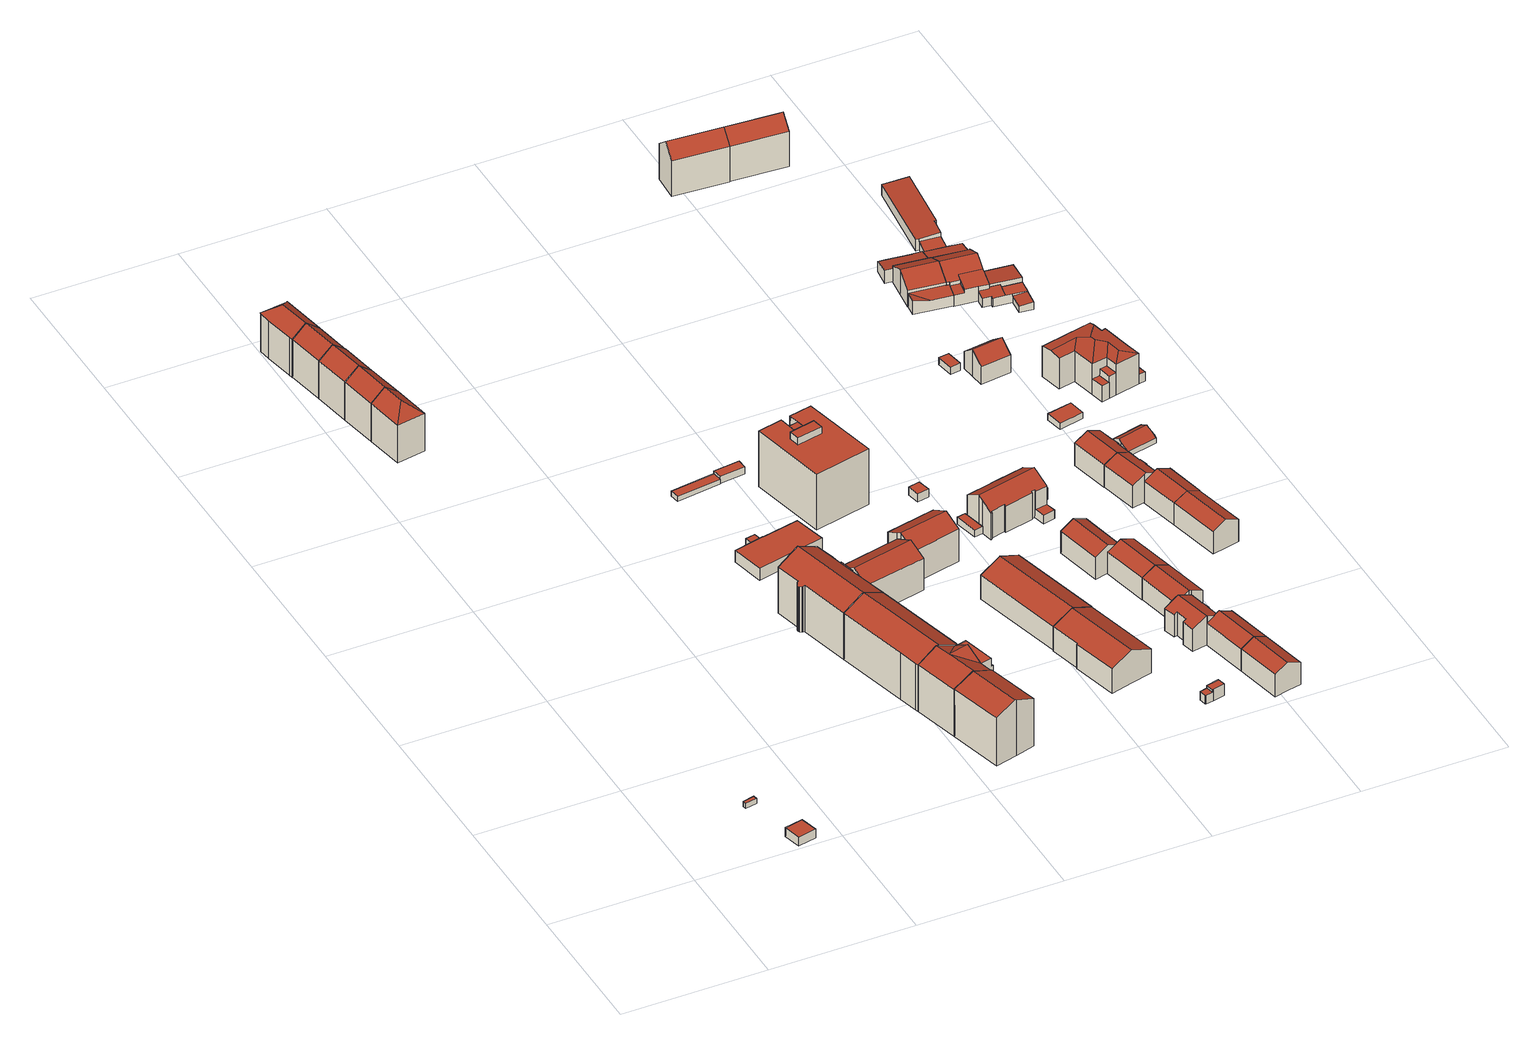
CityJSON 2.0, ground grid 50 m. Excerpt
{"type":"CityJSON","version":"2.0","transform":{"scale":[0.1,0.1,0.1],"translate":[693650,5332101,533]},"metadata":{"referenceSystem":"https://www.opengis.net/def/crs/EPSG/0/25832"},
"CityObjects":{
"building1":{"type":"Building","attributes":{"Gemeindeschluessel":"09162000","HoeheDach":"536.193","HoeheGrund":"534.280","Methode":"3100","NiedrigsteTraufeDesGebaeudes":"536.193","Geometrietyp2DReferenz":"3000","function":"31001_2000","roofType":"1000","measuredHeight":1.91},"geometry":[{"type":"MultiSurface","lod":"2","boundaries":[[[0,1,2,3]],[[4,5,6,7]],[[7,6,3,2]],[[5,0,3,6]],[[1,0,5,4]],[[1,4,7,2]]],"semantics":{"surfaces":[{"type":"WallSurface"},{"type":"GroundSurface"},{"type":"RoofSurface"}],"values":[0,0,1,0,2,0]}}]},
"building2":{"type":"Building","attributes":{"Gemeindeschluessel":"09162000","HoeheDach":"537.390","HoeheGrund":"534.090","Methode":"1000","NiedrigsteTraufeDesGebaeudes":"537.390","Geometrietyp2DReferenz":"3000","function":"31001_2000","roofType":"1000","measuredHeight":3.3},"geometry":[{"type":"MultiSurface","lod":"2","boundaries":[[[8,9,10,11]],[[12,13,9,8]],[[14,15,13,12]],[[11,10,15,14]],[[8,11,14,12]],[[10,9,13,15]]],"semantics":{"surfaces":[{"type":"WallSurface"},{"type":"GroundSurface"},{"type":"RoofSurface"}],"values":[0,0,0,0,1,2]}}]},
"building3":{"type":"Building","attributes":{"Gemeindeschluessel":"09162000","HoeheDach":"551.619","HoeheGrund":"533.330","Methode":"1000","NiedrigsteTraufeDesGebaeudes":"547.562","Geometrietyp2DReferenz":"3000","function":"31001_1000","roofType":"3200","measuredHeight":18.29,"storeysAboveGround":4},"geometry":[{"type":"MultiSurface","lod":"2","boundaries":[[[16,17,18,19]],[[20,21,22,23]],[[17,16,24]],[[20,18,17,21]],[[20,23,25,19,18]],[[21,17,24,22]],[[24,16,19,25]],[[22,24,25,23]]],"semantics":{"surfaces":[{"type":"RoofSurface"},{"type":"GroundSurface"},{"type":"WallSurface"}],"values":[0,1,0,2,2,2,0,2]}}]},
"building4":{"type":"Building","attributes":{"Gemeindeschluessel":"09162000","HoeheDach":"551.601","HoeheGrund":"533.290","Methode":"1000","NiedrigsteTraufeDesGebaeudes":"547.550","Geometrietyp2DReferenz":"3000","function":"31001_1000","roofType":"3100","measuredHeight":18.31,"storeysAboveGround":4},"geometry":[{"type":"MultiSurface","lod":"2","boundaries":[[[20,18,19,26,23]],[[23,26,27,28]],[[28,27,29,30,31]],[[19,18,30,29]],[[31,30,18,20]],[[26,19,29,27]],[[28,31,20,23]]],"semantics":{"surfaces":[{"type":"WallSurface"},{"type":"RoofSurface"},{"type":"GroundSurface"}],"values":[0,0,0,1,0,1,2]}}]},
"building5":{"type":"Building","attributes":{"Gemeindeschluessel":"09162000","HoeheDach":"551.635","HoeheGrund":"533.290","Methode":"1000","NiedrigsteTraufeDesGebaeudes":"547.552","Geometrietyp2DReferenz":"3000","function":"31001_1000","roofType":"3100","measuredHeight":18.34,"storeysAboveGround":4},"geometry":[{"type":"MultiSurface","lod":"2","boundaries":[[[31,30,29,27,28]],[[32,33,30,31]],[[28,27,34,35]],[[29,30,33,36]],[[35,34,36,33,32]],[[27,29,36,34]],[[35,32,31,28]]],"semantics":{"surfaces":[{"type":"WallSurface"},{"type":"RoofSurface"},{"type":"GroundSurface"}],"values":[0,0,0,1,0,1,2]}}]},
"building6":{"type":"Building","attributes":{"Gemeindeschluessel":"09162000","HoeheDach":"551.668","HoeheGrund":"533.280","Methode":"1000","NiedrigsteTraufeDesGebaeudes":"547.487","Geometrietyp2DReferenz":"3000","function":"31001_1000","roofType":"3100","measuredHeight":18.39,"storeysAboveGround":4},"geometry":[{"type":"MultiSurface","lod":"2","boundaries":[[[37,38,39,40,41]],[[35,32,42,43,44]],[[41,40,35,44]],[[39,38,42,32]],[[41,44,43,37]],[[35,40,39,32]],[[43,42,38,37]]],"semantics":{"surfaces":[{"type":"WallSurface"},{"type":"RoofSurface"},{"type":"GroundSurface"}],"values":[0,0,0,0,1,2,1]}}]},
"building7":{"type":"Building","attributes":{"Gemeindeschluessel":"09162000","HoeheDach":"551.630","HoeheGrund":"533.210","Methode":"1000","NiedrigsteTraufeDesGebaeudes":"547.391","Geometrietyp2DReferenz":"3000","function":"31001_1000","roofType":"3200","measuredHeight":18.42,"storeysAboveGround":4},"geometry":[{"type":"MultiSurface","lod":"2","boundaries":[[[45,46,47,48,49,50,51]],[[52,53,54,51,50]],[[48,38,55,49]],[[56,57,58,54,53,59]],[[55,52,50,49]],[[57,46,45,58]],[[56,59,38,48,47]],[[58,45,51,54]],[[56,47,46,57]],[[55,38,59,53,52]]],"semantics":{"surfaces":[{"type":"RoofSurface"},{"type":"WallSurface"},{"type":"GroundSurface"}],"values":[0,1,0,2,0,1,1,1,1,1]}}]},
"building8":{"type":"Building","attributes":{"Gemeindeschluessel":"09162000","HoeheDach":"555.948","HoeheGrund":"534.670","Methode":"1000","NiedrigsteTraufeDesGebaeudes":"552.775","Geometrietyp2DReferenz":"3000","function":"31001_1000","roofType":"3100","measuredHeight":21.28,"storeysAboveGround":6},"geometry":[{"type":"MultiSurface","lod":"2","boundaries":[[[60,61,62,63]],[[63,62,64,65]],[[66,67,68,69,64,62,61,70]],[[60,71,72,70,61]],[[72,73,66,70]],[[65,64,69,74]],[[75,68,67,76]],[[72,71,77,73]],[[73,77,76,67,66]],[[77,71,60,63,65,74,75,76]],[[74,69,68,75]]],"semantics":{"surfaces":[{"type":"WallSurface"},{"type":"RoofSurface"},{"type":"GroundSurface"}],"values":[0,0,1,0,1,0,0,0,0,2,0]}}]},
"building9":{"type":"Building","attributes":{"Gemeindeschluessel":"09162000","HoeheDach":"555.985","HoeheGrund":"534.360","Methode":"1000","NiedrigsteTraufeDesGebaeudes":"551.846","Geometrietyp2DReferenz":"3000","function":"31001_1000","roofType":"3100","measuredHeight":21.62,"storeysAboveGround":6},"geometry":[{"type":"MultiSurface","lod":"2","boundaries":[[[78,79,80,81,82]],[[83,84,85,86]],[[87,83,86,88,89,79,78,90,91,92]],[[86,85,93,88]],[[89,94,80,79]],[[95,90,78,82]],[[91,96,97,92]],[[87,98,84,83]],[[93,85,84,98,99,81,80,94]],[[88,93,94,89]],[[90,95,96,91]],[[95,82,81,99,97,96]],[[99,98,87,92,97]]],"semantics":{"surfaces":[{"type":"WallSurface"},{"type":"GroundSurface"},{"type":"RoofSurface"}],"values":[0,0,1,0,0,0,0,0,2,0,0,2,0]}}]},
"building10":{"type":"Building","attributes":{"Gemeindeschluessel":"09162000","HoeheDach":"556.100","HoeheGrund":"534.695","Methode":"2000","NiedrigsteTraufeDesGebaeudes":"548.920","Geometrietyp2DReferenz":"3000","function":"31001_1000","roofType":"3100","measuredHeight":21.41,"storeysAboveGround":6},"geometry":[{"type":"MultiSurface","lod":"2","boundaries":[[[100,101,102,103,104,105,106,107]],[[108,109,102,101]],[[100,63,60,71,110,111,112,113,114,108,101]],[[114,115,109,108]],[[114,113,116,117,118,115]],[[111,110,119,120]],[[112,111,120,121,122,123,124,116,113]],[[121,125,122]],[[103,102,109,115,118]],[[126,127,125,128]],[[124,123,129,106,105]],[[110,71,130,119]],[[126,63,100,107,127]],[[130,128,125,121,120,119]],[[123,122,125,129]],[[127,107,106,129,125]],[[128,130,71,60,63,126]],[[104,117,116,124,105]],[[104,103,118,117]]],"semantics":{"surfaces":[{"type":"WallSurface"},{"type":"GroundSurface"},{"type":"RoofSurface"}],"values":[0,0,1,0,0,0,0,2,2,2,0,0,0,2,2,2,0,2,0]}}]},
"building11":{"type":"Building","attributes":{"Gemeindeschluessel":"09162000","HoeheDach":"555.982","HoeheGrund":"534.440","Methode":"2000","NiedrigsteTraufeDesGebaeudes":"551.299","Geometrietyp2DReferenz":"3000","function":"31001_1000","roofType":"3100","measuredHeight":21.54,"storeysAboveGround":6},"geometry":[{"type":"MultiSurface","lod":"2","boundaries":[[[79,80,94,89]],[[131,132,133,134]],[[135,136,137,138]],[[139,140,141,142]],[[143,144,145,146]],[[147,148,132,131]],[[149,150,151,152]],[[146,145,153,154]],[[154,153,155,156]],[[134,133,157,158]],[[79,78,82,81,80]],[[149,152,159,94,80,81,160,141,140,161,162,163,164,157,133,132,148]],[[165,161,140,139]],[[166,164,163,167]],[[143,142,141,160,144]],[[168,169,170,171]],[[167,163,162,172]],[[138,137,169,168]],[[89,94,159,173]],[[79,89,173,151,150,147,131,134,158,166,167,172,165,139,142,143,146,154,156,135,138,168,171,78]],[[161,165,172,162]],[[158,157,164,166]],[[156,155,136,135]],[[81,82,170,169,137,136,155,153,145,144,160]],[[173,159,152,151]],[[171,170,82,78]],[[150,149,148,147]]],"semantics":{"surfaces":[{"type":"WallSurface"},{"type":"RoofSurface"},{"type":"GroundSurface"}],"values":[0,0,0,0,0,0,0,0,0,0,0,1,0,0,0,0,0,0,0,2,0,0,0,1,0,0,0]}}]},
"building12":{"type":"Building","attributes":{"Gemeindeschluessel":"09162000","HoeheDach":"538.580","HoeheGrund":"534.250","Methode":"2000","NiedrigsteTraufeDesGebaeudes":"537.220","Geometrietyp2DReferenz":"3000","function":"31001_9998","roofType":"1000","measuredHeight":4.33,"storeysAboveGround":1},"geometry":[{"type":"MultiSurface","lod":"2","boundaries":[[[174,175,176,177,178,179,180,181]],[[174,182,183,184,175]],[[180,185,186,181]],[[181,186,182,174]],[[177,187,188,178]],[[176,189,190,191,187,177]],[[178,188,192,179]],[[183,190,189,184]],[[183,182,191,190]],[[175,184,189,176]],[[179,192,185,180]],[[185,192,188,187,191,182,186]]],"semantics":{"surfaces":[{"type":"GroundSurface"},{"type":"WallSurface"},{"type":"RoofSurface"}],"values":[0,1,1,1,1,1,1,2,1,1,1,2]}}]},
"building13":{"type":"Building","attributes":{"Gemeindeschluessel":"09162000","HoeheDach":"536.100","HoeheGrund":"534.260","Methode":"2000","NiedrigsteTraufeDesGebaeudes":"536.100","Geometrietyp2DReferenz":"3000","function":"51009_1610","roofType":"1000","measuredHeight":1.84},"geometry":[{"type":"MultiSurface","lod":"2","boundaries":[[[193,194,195,196]],[[194,197,198,195]],[[197,199,200,198]],[[198,200,196,195]],[[197,194,193,199]],[[199,193,196,200]]],"semantics":{"surfaces":[{"type":"WallSurface"},{"type":"RoofSurface"},{"type":"GroundSurface"}],"values":[0,0,0,1,2,0]}}]},
"building14":{"type":"Building","attributes":{"Gemeindeschluessel":"09162000","HoeheDach":"549.810","HoeheGrund":"534.520","Methode":"2000","NiedrigsteTraufeDesGebaeudes":"546.420","Geometrietyp2DReferenz":"3000","function":"31001_1000","roofType":"3100","measuredHeight":15.29,"storeysAboveGround":4},"geometry":[{"type":"MultiSurface","lod":"2","boundaries":[[[201,202,203,204]],[[205,206,207,208]],[[209,210,211,212]],[[213,214,215,205,208,216,217,218,219,220,221,222,223,201,204,224]],[[207,206,211,210,225,226,227]],[[228,226,225]],[[217,229,230,218]],[[217,216,227,226,228,229]],[[231,225,210,209,232,233]],[[220,234,235,221]],[[231,236,235,234,237,230,229,228,225]],[[204,203,238,224]],[[208,207,227,216]],[[213,239,240,214]],[[233,238,203,202,241,242,236,231]],[[213,224,238,233,232,239]],[[223,241,202,201]],[[218,230,237,219]],[[205,215,243,212,211,206]],[[209,212,243,240,239,232]],[[222,242,241,223]],[[219,237,234,220]],[[214,240,243,215]],[[222,221,235,236,242]]],"semantics":{"surfaces":[{"type":"WallSurface"},{"type":"GroundSurface"},{"type":"RoofSurface"}],"values":[0,0,0,1,2,0,0,0,0,0,2,0,0,0,2,0,0,0,0,2,0,0,0,0]}}]},
"building15":{"type":"Building","attributes":{"Gemeindeschluessel":"09162000","HoeheDach":"537.056","HoeheGrund":"534.360","Methode":"1000","NiedrigsteTraufeDesGebaeudes":"537.056","Geometrietyp2DReferenz":"3000","function":"31001_2000","roofType":"1000","measuredHeight":2.7},"geometry":[{"type":"MultiSurface","lod":"2","boundaries":[[[244,245,246,247]],[[248,249,244,247]],[[247,246,250,248]],[[246,245,251,250]],[[249,251,245,244]],[[248,250,251,249]]],"semantics":{"surfaces":[{"type":"WallSurface"},{"type":"GroundSurface"},{"type":"RoofSurface"}],"values":[0,1,0,2,0,0]}}]},
"building16":{"type":"Building","attributes":{"Gemeindeschluessel":"09162000","HoeheDach":"557.980","HoeheGrund":"534.350","Methode":"2000","NiedrigsteTraufeDesGebaeudes":"537.040","Geometrietyp2DReferenz":"3000","function":"31001_1000","roofType":"1000","measuredHeight":23.63,"storeysAboveGround":7},"geometry":[{"type":"MultiSurface","lod":"2","boundaries":[[[252,253,254,255]],[[256,257,258,259]],[[260,261,262,263,253,264,257,256,265,252,266,267]],[[268,261,260,269]],[[270,271,272,273]],[[266,273,272,263,262,274,275,267]],[[261,268,274,262]],[[275,274,268,269]],[[265,276,277,264,253,252]],[[256,259,276,265]],[[266,252,255,270,273]],[[258,277,276,259]],[[270,255,254,271]],[[263,272,271,254,253]],[[260,267,275,269]],[[264,277,258,257]]],"semantics":{"surfaces":[{"type":"RoofSurface"},{"type":"WallSurface"},{"type":"GroundSurface"}],"values":[0,1,0,1,0,1,1,2,1,1,1,0,1,1,1,1]}}]},
"building17":{"type":"Building","attributes":{"Gemeindeschluessel":"09162000","HoeheDach":"549.837","HoeheGrund":"534.380","Methode":"1000","NiedrigsteTraufeDesGebaeudes":"546.605","Geometrietyp2DReferenz":"3000","function":"31001_1000","roofType":"3100","measuredHeight":15.46,"storeysAboveGround":4},"geometry":[{"type":"MultiSurface","lod":"2","boundaries":[[[278,279,280,281]],[[282,283,284,285]],[[282,285,280,279,286,287]],[[278,281,284,283,288,289,290,291,292]],[[293,286,279,294,295]],[[293,295,291,290,289]],[[287,288,283,282]],[[291,295,294,292]],[[278,292,294,279]],[[281,280,285,284]],[[289,288,287,286,293]]],"semantics":{"surfaces":[{"type":"WallSurface"},{"type":"RoofSurface"},{"type":"GroundSurface"}],"values":[0,0,1,2,1,0,0,0,0,0,0]}}]},
"building18":{"type":"Building","attributes":{"Gemeindeschluessel":"09162000","HoeheDach":"547.470","HoeheGrund":"534.760","Methode":"1000","NiedrigsteTraufeDesGebaeudes":"544.002","Geometrietyp2DReferenz":"3000","function":"31001_1000","roofType":"3100","measuredHeight":12.71,"storeysAboveGround":3},"geometry":[{"type":"MultiSurface","lod":"2","boundaries":[[[296,297,298,299]],[[300,301,302,303,304]],[[300,304,305,306,307,296,299]],[[307,308,297,296]],[[299,298,301,300]],[[304,303,309,305]],[[305,309,310,308,307,306]],[[310,302,301,298,297,308]],[[310,309,303,302]]],"semantics":{"surfaces":[{"type":"WallSurface"},{"type":"GroundSurface"},{"type":"RoofSurface"}],"values":[0,0,1,0,0,0,0,2,2]}}]},
"building19":{"type":"Building","attributes":{"Gemeindeschluessel":"09162000","HoeheDach":"547.463","HoeheGrund":"535.120","Methode":"1000","NiedrigsteTraufeDesGebaeudes":"544.072","Geometrietyp2DReferenz":"3000","function":"31001_1000","roofType":"3100","measuredHeight":12.34,"storeysAboveGround":3},"geometry":[{"type":"MultiSurface","lod":"2","boundaries":[[[311,312,313,314]],[[313,315,316,317,314]],[[318,311,314,317]],[[319,320,316,315]],[[321,319,315,313,312]],[[318,317,316,320,301]],[[301,321,312,311,318]],[[321,301,320,319]]],"semantics":{"surfaces":[{"type":"WallSurface"},{"type":"RoofSurface"},{"type":"GroundSurface"}],"values":[0,0,1,0,2,1,0,0]}}]},
"building20":{"type":"Building","attributes":{"Gemeindeschluessel":"09162000","HoeheDach":"539.320","HoeheGrund":"535.140","Methode":"2000","NiedrigsteTraufeDesGebaeudes":"538.280","Geometrietyp2DReferenz":"3000","function":"31001_2000","roofType":"1000","measuredHeight":4.18},"geometry":[{"type":"MultiSurface","lod":"2","boundaries":[[[322,323,324,325,326,327]],[[328,329,330,331]],[[332,333,334,324,323]],[[335,336,337,334,333,338]],[[337,336,330,329,326,325]],[[331,330,336,335]],[[334,337,325,324]],[[322,327,328,331,335,338,339]],[[338,333,332,339]],[[339,332,323,322]],[[327,326,329,328]]],"semantics":{"surfaces":[{"type":"WallSurface"},{"type":"RoofSurface"},{"type":"GroundSurface"}],"values":[0,0,1,0,1,0,0,2,0,0,0]}}]},
"building21":{"type":"Building","attributes":{"Gemeindeschluessel":"09162000","HoeheDach":"537.392","HoeheGrund":"534.360","Methode":"1000","NiedrigsteTraufeDesGebaeudes":"537.392","Geometrietyp2DReferenz":"3000","function":"31001_1000","roofType":"1000","measuredHeight":3.03,"storeysAboveGround":1},"geometry":[{"type":"MultiSurface","lod":"2","boundaries":[[[340,341,342,343]],[[344,342,341,345]],[[346,340,343,347]],[[345,341,340,346]],[[347,343,342,344]],[[347,344,345,346]]],"semantics":{"surfaces":[{"type":"RoofSurface"},{"type":"WallSurface"},{"type":"GroundSurface"}],"values":[0,1,1,1,1,2]}}]},
"building22":{"type":"Building","attributes":{"Gemeindeschluessel":"09162000","HoeheDach":"536.875","HoeheGrund":"534.370","Methode":"1000","NiedrigsteTraufeDesGebaeudes":"536.875","Geometrietyp2DReferenz":"3000","function":"31001_2000","roofType":"1000","measuredHeight":2.5,"storeysAboveGround":1},"geometry":[{"type":"MultiSurface","lod":"2","boundaries":[[[348,349,350,351]],[[352,353,354,355]],[[356,352,355,357,348,351]],[[354,349,348,357,355]],[[351,350,358,356]],[[354,353,358,350,349]],[[356,358,353,352]]],"semantics":{"surfaces":[{"type":"WallSurface"},{"type":"GroundSurface"},{"type":"RoofSurface"}],"values":[0,0,1,0,0,2,0]}}]},
"building23":{"type":"Building","attributes":{"Gemeindeschluessel":"09162000","HoeheDach":"545.724","HoeheGrund":"534.810","Methode":"1000","NiedrigsteTraufeDesGebaeudes":"543.230","Geometrietyp2DReferenz":"3000","function":"31001_1000","roofType":"3100","measuredHeight":10.91,"storeysAboveGround":3},"geometry":[{"type":"MultiSurface","lod":"2","boundaries":[[[359,360,361,362]],[[363,364,365,366]],[[367,368,369,370]],[[370,369,360,359]],[[371,372,373,374]],[[366,365,375,376]],[[377,378,379,380,361,360,381,382,383]],[[376,375,384,385]],[[360,369,368,386,384,375,365,364,373,372,387,381]],[[388,383,382,389]],[[390,380,379,391]],[[392,377,383,388]],[[385,384,386,393]],[[393,386,368,367]],[[394,387,372,371]],[[389,394,371,374,363,366,376,385,393,367,370,359,362,390,391,395,392,388]],[[362,361,380,390]],[[374,373,364,363]],[[391,379,378,395]],[[395,378,377,392]],[[389,382,381,387,394]]],"semantics":{"surfaces":[{"type":"WallSurface"},{"type":"RoofSurface"},{"type":"GroundSurface"}],"values":[0,0,0,0,0,0,1,0,1,0,0,0,0,0,0,2,0,0,0,0,0]}}]},
"building24":{"type":"Building","attributes":{"Gemeindeschluessel":"09162000","HoeheDach":"547.900","HoeheGrund":"534.361","Methode":"2000","NiedrigsteTraufeDesGebaeudes":"537.630","Geometrietyp2DReferenz":"3000","function":"31001_1000","roofType":"3100","measuredHeight":13.54,"storeysAboveGround":4},"geometry":[{"type":"MultiSurface","lod":"2","boundaries":[[[396,397,398,399,400]],[[401,402,403,348]],[[348,403,404,357]],[[405,406,407,408]],[[404,403,402,409,410,411,412,413,414,415,416,417,418,419,400,399,420]],[[355,357,404,420,421]],[[420,399,398,422,423,424,425,426,427,407,406,421]],[[355,421,406,405]],[[428,415,414,429]],[[430,423,422,431]],[[431,422,398,397]],[[432,419,418,433]],[[434,413,412,435]],[[436,426,425,437]],[[408,407,427,438]],[[429,414,413,434]],[[396,400,419,432]],[[439,417,416,440]],[[428,441,442,440,416,415]],[[443,433,418,417,439,444]],[[438,427,426,436]],[[435,412,411,445]],[[442,444,439,440]],[[446,424,423,430]],[[447,409,402,401]],[[428,429,434,435,445,448,447,401,348,357,355,405,408,438,436,437,446,430,431,397,396,432,433,443,441]],[[443,444,442,441]],[[448,410,409,447]],[[445,411,410,448]],[[437,425,424,446]]],"semantics":{"surfaces":[{"type":"WallSurface"},{"type":"RoofSurface"},{"type":"GroundSurface"}],"values":[0,0,0,0,1,0,1,0,0,0,0,0,0,0,0,0,0,0,0,0,0,0,1,0,0,2,0,0,0,0]}}]},
"building25":{"type":"Building","attributes":{"Gemeindeschluessel":"09162000","HoeheDach":"545.393","HoeheGrund":"534.720","Methode":"1000","NiedrigsteTraufeDesGebaeudes":"543.077","Geometrietyp2DReferenz":"3000","function":"31001_1000","roofType":"3100","measuredHeight":10.67,"storeysAboveGround":3},"geometry":[{"type":"MultiSurface","lod":"2","boundaries":[[[449,450,451,452,453]],[[454,455,450,449]],[[449,453,456,457,454]],[[453,452,458,456]],[[454,457,456,458,459,455]],[[459,458,452,451]],[[455,459,451,450]]],"semantics":{"surfaces":[{"type":"WallSurface"},{"type":"GroundSurface"},{"type":"RoofSurface"}],"values":[0,0,1,0,0,2,2]}}]},
"building26":{"type":"Building","attributes":{"Gemeindeschluessel":"09162000","HoeheDach":"545.251","HoeheGrund":"534.650","Methode":"1000","NiedrigsteTraufeDesGebaeudes":"542.885","Geometrietyp2DReferenz":"3000","function":"31001_1000","roofType":"3100","measuredHeight":10.6,"storeysAboveGround":3},"geometry":[{"type":"MultiSurface","lod":"2","boundaries":[[[460,461,462,463]],[[464,465,462,461,466]],[[467,468,469,470]],[[468,467,471,472]],[[473,466,461,460]],[[474,473,460,463,471,467,470]],[[472,471,463,462,465]],[[468,472,465,464,469]],[[474,470,469,464,466,473]]],"semantics":{"surfaces":[{"type":"WallSurface"},{"type":"RoofSurface"},{"type":"GroundSurface"}],"values":[0,1,0,0,0,2,0,1,0]}}]},
"building27":{"type":"Building","attributes":{"Gemeindeschluessel":"09162000","HoeheDach":"545.386","HoeheGrund":"534.690","Methode":"1000","NiedrigsteTraufeDesGebaeudes":"543.103","Geometrietyp2DReferenz":"3000","function":"31001_1000","roofType":"3100","measuredHeight":10.7,"storeysAboveGround":3},"geometry":[{"type":"MultiSurface","lod":"2","boundaries":[[[475,476,452,453]],[[450,451,477,478,479]],[[453,449,480,481,482,483,475]],[[483,484,476,475]],[[481,478,477,482]],[[453,452,451,450,449]],[[449,450,479,480]],[[451,452,476,484,477]],[[482,477,484,483]],[[480,479,478,481]]],"semantics":{"surfaces":[{"type":"WallSurface"},{"type":"RoofSurface"},{"type":"GroundSurface"}],"values":[0,1,2,0,0,0,0,1,0,0]}}]},
"building28":{"type":"Building","attributes":{"Gemeindeschluessel":"09162000","HoeheDach":"545.329","HoeheGrund":"534.750","Methode":"1000","NiedrigsteTraufeDesGebaeudes":"542.859","Geometrietyp2DReferenz":"3000","function":"31001_1000","roofType":"3100","measuredHeight":10.58,"storeysAboveGround":3},"geometry":[{"type":"MultiSurface","lod":"2","boundaries":[[[485,486,487,488,489]],[[487,490,491,492,488]],[[493,492,491,494]],[[374,490,487,371]],[[495,489,488,492,493]],[[371,487,486,394]],[[495,493,494,374,371,394,389]],[[394,486,485,389]],[[494,491,490,374]],[[389,485,489,495]]],"semantics":{"surfaces":[{"type":"RoofSurface"},{"type":"WallSurface"},{"type":"GroundSurface"}],"values":[0,0,1,1,1,1,2,1,1,1]}}]},
"building29":{"type":"Building","attributes":{"Gemeindeschluessel":"09162000","HoeheDach":"545.322","HoeheGrund":"534.650","Methode":"1000","NiedrigsteTraufeDesGebaeudes":"542.866","Geometrietyp2DReferenz":"3000","function":"31001_1000","roofType":"3100","measuredHeight":10.67,"storeysAboveGround":3},"geometry":[{"type":"MultiSurface","lod":"2","boundaries":[[[496,489,497,474]],[[498,499,492,500]],[[470,501,502,467]],[[500,492,488,489,496]],[[474,497,501,470]],[[500,496,474,470,467,498]],[[488,492,499,502,501]],[[489,488,501,497]],[[467,502,499,498]]],"semantics":{"surfaces":[{"type":"WallSurface"},{"type":"GroundSurface"},{"type":"RoofSurface"}],"values":[0,0,0,0,0,1,2,2,0]}}]},
"building30":{"type":"Building","attributes":{"Gemeindeschluessel":"09162000","HoeheDach":"537.247","HoeheGrund":"534.780","Methode":"3100","NiedrigsteTraufeDesGebaeudes":"537.247","Geometrietyp2DReferenz":"3000","function":"31001_2000","roofType":"1000","measuredHeight":2.47,"storeysAboveGround":1},"geometry":[{"type":"MultiSurface","lod":"2","boundaries":[[[503,504,505,506]],[[507,508,509,510]],[[511,507,510,512]],[[511,504,503,508,507]],[[504,511,512,505]],[[508,503,506,509]],[[510,509,506,505,512]]],"semantics":{"surfaces":[{"type":"WallSurface"},{"type":"RoofSurface"},{"type":"GroundSurface"}],"values":[0,0,0,1,0,0,2]}}]},
"building31":{"type":"Building","attributes":{"Gemeindeschluessel":"09162000","HoeheDach":"537.314","HoeheGrund":"534.340","Methode":"1000","NiedrigsteTraufeDesGebaeudes":"537.314","Geometrietyp2DReferenz":"3000","function":"31001_2000","roofType":"1000","measuredHeight":2.97,"storeysAboveGround":1},"geometry":[{"type":"MultiSurface","lod":"2","boundaries":[[[513,514,515,516,517]],[[514,513,518,519]],[[520,521,517,516]],[[513,517,521,522,523,518]],[[519,524,525,520,516,515,514]],[[525,522,521,520]],[[524,523,522,525]],[[519,518,523,524]]],"semantics":{"surfaces":[{"type":"WallSurface"},{"type":"RoofSurface"},{"type":"GroundSurface"}],"values":[0,0,0,1,2,0,0,0]}}]},
"building32":{"type":"Building","attributes":{"Gemeindeschluessel":"09162000","HoeheDach":"545.629","HoeheGrund":"534.800","Methode":"1000","NiedrigsteTraufeDesGebaeudes":"543.217","Geometrietyp2DReferenz":"3000","function":"31001_1000","roofType":"3100","measuredHeight":10.83,"storeysAboveGround":3},"geometry":[{"type":"MultiSurface","lod":"2","boundaries":[[[526,527,528,529,530,531,532,533,534,535]],[[534,536,537,535]],[[538,528,527,539]],[[529,528,538,540,541]],[[532,542,543,533]],[[529,541,544,530]],[[539,545,546,540,538]],[[539,527,526,545]],[[531,547,542,532]],[[546,537,536,543,542,547,544,541,540]],[[530,544,547,531]],[[533,543,536,534]],[[526,535,537,546,545]]],"semantics":{"surfaces":[{"type":"GroundSurface"},{"type":"WallSurface"},{"type":"RoofSurface"}],"values":[0,1,1,1,1,1,2,1,1,2,1,1,1]}}]},
"building33":{"type":"Building","attributes":{"Gemeindeschluessel":"09162000","HoeheDach":"545.641","HoeheGrund":"534.670","Methode":"1000","NiedrigsteTraufeDesGebaeudes":"543.249","Geometrietyp2DReferenz":"3000","function":"31001_1000","roofType":"3100","measuredHeight":10.97,"storeysAboveGround":3},"geometry":[{"type":"MultiSurface","lod":"2","boundaries":[[[548,549,550,551,552,553,554,555]],[[556,538,557,558]],[[559,556,558,560,561,562,563,564,565]],[[565,550,549,559]],[[559,549,548,538,556]],[[563,552,551,564]],[[561,554,553,562]],[[557,538,548,555]],[[560,558,557,555,554,561]],[[564,551,550,565]],[[562,553,552,563]]],"semantics":{"surfaces":[{"type":"RoofSurface"},{"type":"WallSurface"},{"type":"GroundSurface"}],"values":[0,1,2,1,1,1,1,0,1,1,1]}}]},
"building34":{"type":"Building","attributes":{"Gemeindeschluessel":"09162000","HoeheDach":"545.339","HoeheGrund":"534.590","Methode":"1000","NiedrigsteTraufeDesGebaeudes":"542.948","Geometrietyp2DReferenz":"3000","function":"31001_1000","roofType":"3100","measuredHeight":10.75,"storeysAboveGround":3},"geometry":[{"type":"MultiSurface","lod":"2","boundaries":[[[566,567,568,569]],[[570,568,567,571]],[[572,573,574,575]],[[576,569,568,570]],[[572,577,571,567,566,573]],[[573,566,569,574]],[[577,572,575,576,570,571]],[[575,574,569,576]]],"semantics":{"surfaces":[{"type":"RoofSurface"},{"type":"WallSurface"},{"type":"GroundSurface"}],"values":[0,1,1,1,1,0,2,1]}}]},
"building35":{"type":"Building","attributes":{"Gemeindeschluessel":"09162000","HoeheDach":"537.163","HoeheGrund":"534.490","Methode":"1000","NiedrigsteTraufeDesGebaeudes":"537.163","Geometrietyp2DReferenz":"3000","function":"31001_2000","roofType":"1000","measuredHeight":2.67},"geometry":[{"type":"MultiSurface","lod":"2","boundaries":[[[578,579,580,581]],[[580,582,583,581]],[[583,582,584,585]],[[579,584,582,580]],[[578,585,584,579]],[[581,583,585,578]]],"semantics":{"surfaces":[{"type":"GroundSurface"},{"type":"WallSurface"},{"type":"RoofSurface"}],"values":[0,1,2,1,1,1]}}]},
"building36":{"type":"Building","attributes":{"Gemeindeschluessel":"09162000","HoeheDach":"545.334","HoeheGrund":"534.610","Methode":"1000","NiedrigsteTraufeDesGebaeudes":"542.956","Geometrietyp2DReferenz":"3000","function":"31001_1000","roofType":"3100","measuredHeight":10.72,"storeysAboveGround":3},"geometry":[{"type":"MultiSurface","lod":"2","boundaries":[[[586,587,588,589]],[[576,569,574,575]],[[574,569,587,590]],[[591,592,593,570]],[[594,590,587,586]],[[576,575,594,586,589,591,570]],[[589,588,592,591]],[[569,593,592,588,587]],[[570,593,569,576]],[[575,574,590,594]]],"semantics":{"surfaces":[{"type":"WallSurface"},{"type":"RoofSurface"},{"type":"GroundSurface"}],"values":[0,0,1,0,0,2,0,1,0,0]}}]},
"building37":{"type":"Building","attributes":{"Gemeindeschluessel":"09162000","HoeheDach":"544.810","HoeheGrund":"534.400","Methode":"1000","NiedrigsteTraufeDesGebaeudes":"540.990","Geometrietyp2DReferenz":"3000","function":"31001_1000","roofType":"3100","measuredHeight":10.41,"storeysAboveGround":2},"geometry":[{"type":"MultiSurface","lod":"2","boundaries":[[[595,596,597,598]],[[599,600,601,602]],[[603,604,605,606]],[[597,600,605,604]],[[596,601,600,597]],[[595,598,603,606,599,602]],[[598,597,604,603]],[[602,601,596,595]],[[606,605,600,599]]],"semantics":{"surfaces":[{"type":"WallSurface"},{"type":"RoofSurface"},{"type":"GroundSurface"}],"values":[0,0,0,1,1,2,0,0,0]}}]},
"building38":{"type":"Building","attributes":{"Gemeindeschluessel":"09162000","HoeheDach":"536.822","HoeheGrund":"534.430","Methode":"1000","NiedrigsteTraufeDesGebaeudes":"536.822","Geometrietyp2DReferenz":"3000","function":"31001_2000","roofType":"1000","measuredHeight":2.39},"geometry":[{"type":"MultiSurface","lod":"2","boundaries":[[[607,608,609,610]],[[611,612,608,607]],[[612,613,609,608]],[[607,610,614,611]],[[614,613,612,611]],[[610,609,613,614]]],"semantics":{"surfaces":[{"type":"WallSurface"},{"type":"RoofSurface"},{"type":"GroundSurface"}],"values":[0,0,1,2,0,0]}}]},
"building39":{"type":"Building","attributes":{"Gemeindeschluessel":"09162000","HoeheDach":"551.681","HoeheGrund":"534.150","Methode":"1000","NiedrigsteTraufeDesGebaeudes":"547.599","Geometrietyp2DReferenz":"3000","function":"31001_1000","roofType":"3100","measuredHeight":17.53,"storeysAboveGround":4},"geometry":[{"type":"MultiSurface","lod":"2","boundaries":[[[615,616,617,618,619]],[[620,621,618,617]],[[619,618,621,622]],[[615,619,622,623]],[[624,620,617,616]],[[623,624,616,615]],[[622,621,620,624,623]]],"semantics":{"surfaces":[{"type":"WallSurface"},{"type":"RoofSurface"},{"type":"GroundSurface"}],"values":[0,1,0,2,1,0,0]}}]},
"building40":{"type":"Building","attributes":{"Gemeindeschluessel":"09162000","HoeheDach":"538.912","HoeheGrund":"534.610","Methode":"2000","NiedrigsteTraufeDesGebaeudes":"536.647","Geometrietyp2DReferenz":"3000","function":"31001_2000","roofType":"3100","measuredHeight":4.3},"geometry":[{"type":"MultiSurface","lod":"2","boundaries":[[[625,626,627,628]],[[629,630,631,632,633]],[[634,635,630,629,636,637,625,628]],[[635,634,638,639,640]],[[639,632,631,640]],[[637,641,626,625]],[[635,640,631,630]],[[636,642,641,637]],[[642,633,632,639,638,627,626,641]],[[642,636,629,633]],[[638,634,628,627]]],"semantics":{"surfaces":[{"type":"WallSurface"},{"type":"GroundSurface"},{"type":"RoofSurface"}],"values":[0,0,1,0,2,0,0,0,2,0,0]}}]},
"building41":{"type":"Building","attributes":{"Gemeindeschluessel":"09162000","HoeheDach":"544.250","HoeheGrund":"534.800","Methode":"2000","NiedrigsteTraufeDesGebaeudes":"538.423","Geometrietyp2DReferenz":"3000","function":"31001_2000","roofType":"3100","measuredHeight":9.45,"storeysAboveGround":2},"geometry":[{"type":"MultiSurface","lod":"2","boundaries":[[[643,644,645,646,647]],[[648,649,650,651]],[[652,653,654,648,651,655,644,643,656,657,658,659,660,661,662,663,664,665,666,667]],[[668,646,645]],[[652,667,669,670,671]],[[656,643,647,672]],[[648,654,673,674,649]],[[661,675,676,662]],[[677,678,671,670]],[[666,679,669,667]],[[673,680,671,678,681,682,683]],[[663,684,685,664]],[[651,650,686,655]],[[675,661,660,687]],[[688,672,647,646,668,686,650,649]],[[652,671,680,653]],[[664,685,689,665]],[[649,674,690,688]],[[658,657,691,683,682]],[[654,653,680,673]],[[684,676,675,687,677,670,669,679,689,685]],[[674,673,683,691,690]],[[658,682,681,659]],[[660,659,681,678,677,687]],[[665,689,679,666]],[[657,656,672,688,690,691]],[[668,645,644,655,686]],[[684,663,662,676]]],"semantics":{"surfaces":[{"type":"WallSurface"},{"type":"GroundSurface"},{"type":"RoofSurface"}],"values":[0,0,1,2,0,0,0,0,0,0,2,0,0,0,2,0,0,0,0,0,2,2,0,0,0,0,0,0]}}]},
"building42":{"type":"Building","attributes":{"Gemeindeschluessel":"09162000","HoeheDach":"551.662","HoeheGrund":"534.270","Methode":"1000","NiedrigsteTraufeDesGebaeudes":"547.619","Geometrietyp2DReferenz":"3000","function":"31001_1000","roofType":"3100","measuredHeight":17.39,"storeysAboveGround":4},"geometry":[{"type":"MultiSurface","lod":"2","boundaries":[[[692,693,694,695,696]],[[697,624,620,621,698]],[[695,694,620,624]],[[696,695,624,697]],[[694,693,621,620]],[[698,621,693,692]],[[697,698,692,696]]],"semantics":{"surfaces":[{"type":"WallSurface"},{"type":"RoofSurface"},{"type":"GroundSurface"}],"values":[0,0,1,0,1,0,2]}}]},
"building43":{"type":"Building","attributes":{"Gemeindeschluessel":"09162000","HoeheDach":"547.260","HoeheGrund":"534.423","Methode":"2000","NiedrigsteTraufeDesGebaeudes":"537.735","Geometrietyp2DReferenz":"3000","function":"31001_1000","roofType":"3200","measuredHeight":12.84,"storeysAboveGround":4},"geometry":[{"type":"MultiSurface","lod":"2","boundaries":[[[699,700,701]],[[702,703,704,705]],[[706,707,708,709]],[[710,711,699,701,712,713]],[[714,706,715,716]],[[717,703,718,719,720]],[[707,713,721,708]],[[713,712,722,721]],[[723,724,725,726]],[[727,728,729,730]],[[731,716,715,732,733]],[[734,735,731,733]],[[727,736,737,738,728]],[[733,732,709,708,721,722]],[[739,740,741,742]],[[711,710,714,716,731,735,736,727,730,743,702,705,742,741,744,745]],[[743,730,729,746]],[[744,725,724,745]],[[711,745,724,723,747,699]],[[715,706,709,732]],[[746,729,728,738,748,749,719,718]],[[742,705,704,750,739]],[[734,733,751,749,748]],[[722,752,751,733]],[[710,713,707,706,714]],[[712,701,700,752,722]],[[717,720,739,750]],[[739,720,719,749,751,752,700,699,747,740]],[[737,734,748,738]],[[735,734,737,736]],[[744,741,740,726,725]],[[702,743,746,718,703]],[[726,740,747,723]],[[717,750,704,703]]],"semantics":{"surfaces":[{"type":"RoofSurface"},{"type":"WallSurface"},{"type":"GroundSurface"}],"values":[0,1,1,1,1,1,0,1,0,1,1,1,1,1,1,2,1,1,1,0,0,1,0,0,1,0,1,0,0,1,1,1,1,0]}}]},
"building44":{"type":"Building","attributes":{"Gemeindeschluessel":"09162000","HoeheDach":"544.200","HoeheGrund":"534.650","Methode":"2000","NiedrigsteTraufeDesGebaeudes":"538.487","Geometrietyp2DReferenz":"3000","function":"31001_2000","roofType":"3100","measuredHeight":9.55,"storeysAboveGround":2},"geometry":[{"type":"MultiSurface","lod":"2","boundaries":[[[753,754,755,756]],[[757,758,759,760,761,762,763]],[[764,765,669,766,767,757,763]],[[760,759,768,769]],[[770,771,674,772]],[[768,773,674,771,774,775,776,777,778]],[[779,767,766,780]],[[781,782,783,686]],[[784,785,786,755,754,777,776]],[[770,787,686,783,774,771]],[[767,788,758,757]],[[789,669,765,790]],[[787,791,785,784,781,686]],[[792,769,768,778]],[[780,766,669,789]],[[793,772,674,773,788,767,779]],[[768,759,758,788,773]],[[794,786,785,791]],[[760,769,792,753,756,794,791,787,770,772,793,779,780,789,790,795,762,761]],[[795,764,763,762]],[[756,755,786,794]],[[784,776,775,782,781]],[[753,792,778,777,754]],[[782,775,774,783]],[[764,795,790,765]]],"semantics":{"surfaces":[{"type":"WallSurface"},{"type":"RoofSurface"},{"type":"GroundSurface"}],"values":[0,0,1,0,0,1,0,1,1,0,0,0,0,0,0,0,1,0,2,0,0,0,0,0,0]}}]},
"building45":{"type":"Building","attributes":{"Gemeindeschluessel":"09162000","HoeheDach":"538.620","HoeheGrund":"534.520","Methode":"2000","NiedrigsteTraufeDesGebaeudes":"536.935","Geometrietyp2DReferenz":"3000","function":"31001_2000","roofType":"1000","measuredHeight":4.1,"storeysAboveGround":1},"geometry":[{"type":"MultiSurface","lod":"2","boundaries":[[[796,797,798,799,800]],[[801,802,798,797]],[[803,804,805,806,807,808,809,810]],[[811,804,803,812]],[[801,813,814,815,816,802]],[[801,797,796,811,812,817,818,819,820,813]],[[817,810,809,818]],[[819,808,807,820]],[[816,815,800,799]],[[818,809,808,819]],[[812,803,810,817]],[[821,806,805]],[[813,820,807,806,821,814]],[[800,815,814,821,805]],[[811,796,800,805,804]],[[802,816,799,798]]],"semantics":{"surfaces":[{"type":"WallSurface"},{"type":"RoofSurface"},{"type":"GroundSurface"}],"values":[0,0,1,0,0,2,0,0,0,0,0,0,0,1,0,1]}}]},
"building46":{"type":"Building","attributes":{"Gemeindeschluessel":"09162000","HoeheDach":"539.471","HoeheGrund":"534.690","Methode":"1000","NiedrigsteTraufeDesGebaeudes":"538.525","Geometrietyp2DReferenz":"3000","function":"31001_2000","roofType":"1000","measuredHeight":4.78,"storeysAboveGround":1},"geometry":[{"type":"MultiSurface","lod":"2","boundaries":[[[822,823,824,825]],[[822,826,827,823]],[[824,828,829,825]],[[827,826,830,831]],[[823,827,831,828,824]],[[822,825,829,830,826]],[[828,831,830,829]]],"semantics":{"surfaces":[{"type":"WallSurface"},{"type":"RoofSurface"},{"type":"GroundSurface"}],"values":[0,0,0,0,1,2,0]}}]},
"building47":{"type":"Building","attributes":{"Gemeindeschluessel":"09162000","HoeheDach":"539.721","HoeheGrund":"534.930","Methode":"2000","NiedrigsteTraufeDesGebaeudes":"538.190","Geometrietyp2DReferenz":"3000","function":"31001_2000","roofType":"1000","measuredHeight":4.79,"storeysAboveGround":1},"geometry":[{"type":"MultiSurface","lod":"2","boundaries":[[[832,833,834,835]],[[836,837,838,839]],[[840,841,842,843]],[[844,843,842,845,837,836]],[[846,840,843,844]],[[847,848,849,850]],[[837,845,851,852,853,834,833,849,848,838]],[[835,834,853,854]],[[839,838,848,847]],[[850,849,833,832]],[[855,846,844,836,839,847,850,832,835,854]],[[855,852,851,841,840,846]],[[854,853,852,855]],[[841,851,845,842]]],"semantics":{"surfaces":[{"type":"WallSurface"},{"type":"RoofSurface"},{"type":"GroundSurface"}],"values":[0,0,1,0,0,0,1,0,0,0,2,0,0,0]}}]}
},
"vertices":[
[333,248,32],[293,239,32],[293,239,13],[333,248,13],[290,253,32],[330,262,32],[330,262,13],[290,253,13],
[418,17,11],[418,17,44],[353,3,44],[353,3,11],[402,78,11],[402,78,44],[339,64,11],[339,64,44],
[168,2325,186],[227,2284,146],[203,2418,146],[153,2409,186],[203,2418,3],[227,2284,3],[127,2266,3],[103,2400,3],[127,2266,146],[103,2400,146],
[103,2400,145],[80,2531,146],[80,2531,3],[130,2539,186],[179,2548,146],[179,2548,3],
[156,2678,3],[156,2678,146],[57,2661,146],[57,2661,3],[107,2669,186],
[83,2801,187],[133,2808,145],[133,2808,3],[33,2793,3],[33,2793,145],[156,2678,145],[107,2669,187],[57,2661,145],
[11,2909,145],[30,2809,146],[33,2793,146],[82,2801,186],[62,2912,186],[5,2954,146],[5,2953,146],[104,2971,144],[104,2971,2],[5,2953,2],[104,2970,145],[33,2793,2],[30,2809,2],[11,2909,2],[133,2808,2],
[1093,295,17],[1093,295,227],[1159,311,198],[1159,311,17],[1207,130,198],[1207,130,17],[1137,107,229],[1142,108,227],[1209,126,198],[1208,127,198],[1087,294,229],[1015,276,17],[1015,276,198],[1065,88,198],[1208,127,17],[1209,126,17],[1142,108,17],[1065,88,17],
[1042,812,14],[963,792,14],[963,792,228],[966,793,230],[1042,812,190],[975,438,14],[975,438,190],[971,450,189],[971,450,14],[1050,457,14],[954,519,14],[890,774,14],[1126,491,14],[1128,483,14],[1129,478,14],[954,519,189],[890,774,190],[1126,491,188],[1128,483,188],[1129,478,188],[1050,457,229],[1051,458,230],
[1145,363,17],[1196,375,17],[1196,375,159],[1187,373,159],[1187,373,190],[1146,363,190],[1146,363,195],[1145,363,195],[1168,480,17],[1168,480,159],[973,437,17],[975,438,17],[1050,457,17],[1129,478,17],[1166,488,17],[1166,488,159],[1129,478,190],[1158,486,190],[1158,486,159],[973,437,194],[975,438,195],[1044,456,231],[1115,474,194],[1116,475,194],[1116,475,190],[1059,400,231],[1159,311,194],[1145,362,194],[1087,294,231],[1131,418,231],[1015,276,194],
[832,956,14],[832,956,184],[830,960,183],[830,960,14],[1000,976,14],[1000,976,189],[1009,940,189],[1009,940,14],[815,1069,14],[815,1069,190],[889,1088,229],[889,1088,14],[966,1107,14],[966,1107,190],[984,1040,189],[984,1040,14],[836,953,14],[836,953,185],[840,951,187],[840,951,14],[845,951,14],[845,951,189],[988,1025,189],[988,1025,14],[996,991,189],[996,991,14],[829,964,183],[829,964,14],[846,949,190],[891,1088,230],[838,979,190],[834,977,187],[831,973,185],[829,969,184],[838,979,14],[829,969,14],[831,973,14],[1013,925,14],[1013,925,189],[1013,924,189],[1013,924,14],[834,977,14],[846,949,14],
[885,1375,12],[877,1413,12],[911,1420,12],[919,1382,12],[1049,1409,12],[1077,1297,12],[839,1244,12],[814,1359,12],[885,1375,56],[885,1375,42],[877,1413,42],[839,1244,56],[814,1359,56],[919,1382,56],[1049,1409,56],[911,1420,42],[919,1383,42],[919,1383,56],[1077,1297,56],
[942,1760,13],[788,1740,13],[788,1740,31],[942,1760,31],[793,1706,13],[793,1706,31],[947,1726,13],[947,1726,31],
[1051,930,15],[1051,930,137],[1045,929,137],[1045,929,15],[996,991,15],[996,991,155],[988,1025,155],[988,1025,15],[1029,995,134],[1029,995,155],[997,988,155],[997,988,134],[1013,925,15],[1009,940,15],[1000,976,15],[984,1040,15],[1018,1048,15],[1017,1050,15],[1231,1098,15],[1235,1081,15],[1245,1040,15],[1250,1019,15],[1259,975,15],[1044,933,15],[1025,1013,155],[1017,1048,155],[984,1040,155],[1017,1048,137],[1018,1048,137],[1017,1050,136],[1031,988,168],[1043,932,134],[1043,932,139],[1235,1081,145],[1245,1040,166],[1246,1036,168],[1231,1098,136],[1044,933,139],[1013,925,134],[1009,940,134],[1259,975,136],[1250,1019,159],[1000,976,134],
[1035,1737,14],[1035,1737,41],[947,1727,41],[947,1727,14],[942,1760,14],[1032,1771,14],[942,1760,41],[1032,1771,41],
[1149,1593,224],[1182,1601,224],[1170,1651,224],[1138,1644,224],[1120,1548,224],[1209,1567,224],[1209,1567,250],[1120,1548,250],[1105,1390,224],[1303,1434,224],[1241,1705,224],[1162,1688,224],[1201,1605,224],[1112,1585,224],[1130,1681,224],[1044,1663,224],[1303,1434,14],[1105,1390,14],[1138,1644,40],[1170,1651,40],[1162,1688,40],[1130,1681,40],[1241,1705,14],[1044,1663,14],[1112,1585,250],[1201,1605,250],
[1235,1081,14],[1235,1081,168],[1231,1098,159],[1231,1098,14],[1393,1179,136],[1393,1179,14],[1221,1141,14],[1221,1141,136],[1406,1118,168],[1406,1119,168],[1406,1119,14],[1419,1058,14],[1344,1041,14],[1250,1019,14],[1245,1040,14],[1419,1058,137],[1245,1040,147],[1250,1019,136],
[1497,415,18],[1497,415,110],[1500,416,111],[1500,416,18],[1473,525,18],[1473,525,111],[1546,543,145],[1621,562,110],[1621,562,18],[1689,294,18],[1613,275,18],[1538,256,18],[1538,256,110],[1689,294,110],[1613,275,145],
[1621,562,111],[1621,562,21],[1538,892,21],[1538,892,111],[1462,871,21],[1462,871,144],[1465,872,145],[1547,543,145],[1391,852,21],[1391,852,111],[1473,525,21],
[1759,105,21],[1759,105,53],[1785,111,53],[1785,111,63],[1829,121,63],[1829,121,21],[1835,96,21],[1835,96,63],[1835,93,63],[1835,93,21],[1765,80,53],[1766,78,53],[1791,83,53],[1793,83,21],[1793,83,63],[1791,83,63],[1766,78,21],[1765,80,21],
[1441,1379,44],[1481,1387,44],[1471,1431,44],[1431,1422,44],[1471,1431,14],[1481,1387,14],[1441,1379,14],[1431,1422,14],
[1547,1151,14],[1547,1151,39],[1517,1145,39],[1517,1145,14],[1528,1234,14],[1528,1234,39],[1531,1224,39],[1531,1224,14],[1499,1228,14],[1543,1168,14],[1499,1228,39],
[1901,346,18],[1901,346,127],[1849,335,102],[1849,335,18],[1932,439,18],[1932,439,104],[1935,439,102],[1935,439,18],[1949,357,18],[1949,357,104],[1906,347,125],[1906,347,18],[1914,488,18],[1914,488,107],[1921,490,104],[1921,490,18],[1941,413,102],[1941,413,18],[1830,424,102],[1842,427,108],[1851,383,108],[1839,380,102],[1872,479,127],[1863,477,123],[1820,467,102],[1938,412,104],[1938,412,18],[1950,357,104],[1878,480,124],[1820,467,18],[1863,477,18],[1839,380,18],[1851,383,18],[1830,424,18],[1950,357,18],[1878,480,18],[1842,427,18],
[1753,1214,14],[1752,1222,14],[1752,1222,145],[1753,1216,149],[1753,1214,148],[1555,1111,14],[1555,1111,114],[1547,1151,138],[1543,1168,148],[1623,1245,14],[1623,1245,116],[1623,1246,115],[1623,1246,14],[1559,1112,114],[1558,1117,117],[1609,1129,117],[1610,1123,114],[1711,1146,114],[1710,1151,117],[1722,1153,117],[1724,1148,114],[1766,1157,114],[1766,1158,114],[1756,1202,141],[1543,1169,149],[1531,1224,116],[1741,1271,116],[1740,1271,116],[1648,1250,116],[1648,1252,115],[1641,1251,114],[1630,1249,114],[1722,1153,14],[1710,1151,14],[1740,1271,14],[1741,1271,14],[1756,1202,14],[1766,1158,14],[1711,1146,14],[1610,1123,14],[1641,1251,14],[1648,1252,14],[1630,1249,14],[1766,1157,46],[1724,1148,46],[1732,1112,14],[1732,1112,46],[1774,1121,14],[1774,1121,46],[1609,1129,14],[1648,1250,14],[1559,1112,14],[1558,1117,14],
[1937,183,17],[1937,183,101],[1985,194,124],[2033,205,101],[2033,205,17],[1972,22,17],[1972,22,101],[2068,43,17],[2020,33,17],[2068,43,101],[2020,33,124],
[1713,956,16],[1713,956,99],[1758,966,122],[1758,966,16],[1797,802,123],[1760,966,123],[1749,791,99],[1844,812,16],[1844,812,99],[1843,812,100],[1843,812,16],[1809,977,16],[1809,977,99],[1749,791,16],[1792,801,16],
[1997,367,17],[1997,367,101],[1949,357,124],[1906,347,103],[1901,346,101],[1901,346,17],[1906,347,17],[1949,357,17],[1950,357,17],[1950,357,123],
[1863,477,99],[1878,480,106],[1914,488,123],[1879,648,123],[1828,636,99],[1921,490,120],[1965,499,99],[1930,659,99],[1930,659,18],[1965,499,18],[1828,636,18],
[1828,636,16],[1792,801,99],[1893,823,16],[1893,823,99],[1930,659,16],[1843,812,123],[1844,812,123],
[1796,1211,42],[1756,1202,42],[1756,1202,18],[1796,1211,18],[1752,1222,42],[1791,1230,42],[1791,1230,18],[1752,1222,18],[1754,1214,42],[1754,1214,18],
[1752,1222,43],[1752,1222,13],[1791,1230,13],[1806,1233,13],[1806,1233,43],[1741,1271,43],[1741,1271,13],[1793,1293,13],[1793,1293,43],[1738,1281,43],[1740,1271,43],[1740,1271,13],[1738,1281,13],
[2050,1067,18],[2006,1057,18],[1976,1189,18],[2070,1211,18],[2081,1162,18],[2085,1164,18],[2092,1135,18],[2088,1134,18],[2102,1079,18],[2099,1078,18],[2102,1079,105],[2099,1078,106],[1976,1189,103],[2006,1057,102],[2024,1200,126],[2070,1211,105],[2092,1135,103],[2088,1134,105],[2081,1162,105],[2050,1067,123],[2057,1069,126],[2085,1164,103],
[2025,1201,126],[2070,1211,104],[2058,1265,105],[2062,1265,103],[2055,1294,103],[2052,1293,104],[2040,1348,104],[1994,1338,126],[1976,1189,17],[1945,1328,102],[1945,1328,17],[2070,1211,17],[1992,1338,17],[2040,1348,17],[2052,1293,17],[2055,1294,17],[2062,1265,17],[2058,1265,17],
[2170,757,123],[2219,768,100],[2179,949,99],[2130,938,123],[2179,949,16],[2219,768,16],[2122,746,16],[2122,746,100],[2081,928,100],[2081,928,16],[2130,938,16],[2170,757,16],
[1803,1964,15],[1838,1969,15],[1848,1910,15],[1813,1904,15],[1848,1910,42],[1813,1904,42],[1838,1969,42],[1803,1964,42],
[2099,1078,16],[2099,1078,123],[2102,1079,122],[2102,1079,16],[2050,1067,100],[2148,1089,16],[2148,1089,100],[2179,949,100],[2050,1067,16],
[1874,1820,14],[1874,1820,80],[1868,1866,118],[1868,1866,14],[1974,1879,14],[1974,1879,118],[1980,1833,80],[1980,1833,14],[1863,1913,14],[1863,1913,80],[1968,1926,80],[1968,1926,14],
[1974,1571,14],[1974,1571,38],[2061,1589,38],[2061,1589,14],[1987,1511,14],[1987,1511,38],[2073,1530,38],[2073,1530,14],
[1457,3082,11],[1457,3082,146],[1460,3129,187],[1462,3176,146],[1462,3176,11],[1650,3115,187],[1654,3162,146],[1654,3162,11],[1647,3068,11],[1647,3068,146],
[2108,1295,16],[2108,1295,36],[2106,1305,42],[2106,1305,16],[2207,1353,16],[2199,1386,16],[2199,1386,46],[2205,1361,59],[2207,1353,54],[2101,1328,16],[2094,1362,16],[2213,1329,16],[2215,1319,16],[2101,1328,54],[2099,1337,59],[2094,1362,46],[2215,1319,36],[2213,1329,42],
[1847,2261,18],[1842,2220,18],[1842,2220,69],[1847,2260,69],[1847,2261,69],[1968,2247,18],[1968,2247,69],[1978,2246,69],[1978,2246,18],[1980,2379,18],[1983,2379,18],[1976,2313,18],[1973,2204,18],[1846,2261,18],[1853,2327,18],[1861,2393,18],[1862,2392,18],[1862,2394,18],[1836,2397,18],[1843,2461,18],[1870,2459,18],[1953,2448,18],[1953,2450,18],[1987,2446,18],[1987,2444,18],[1900,2213,57],[1987,2444,55],[1980,2379,68],[1980,2379,79],[1846,2261,69],[1976,2313,112],[1968,2247,79],[1836,2397,67],[1843,2461,55],[1862,2394,68],[1862,2394,79],[1987,2446,54],[1983,2379,79],[1862,2392,79],[1861,2393,79],[1853,2328,112],[1870,2459,55],[1953,2448,55],[1973,2204,57],[1862,2394,67],[1846,2262,69],[1953,2450,54],[1846,2262,79],[1853,2327,112],
[1847,3148,13],[1847,3148,146],[1843,3101,187],[1840,3054,146],[1840,3054,13],[1647,3068,13],[1654,3162,13],
[2300,1609,130],[2249,1641,138],[2216,1591,130],[2238,1812,14],[2238,1812,101],[2255,1816,101],[2255,1816,14],[2189,1585,74],[2189,1585,98],[2179,1630,98],[2179,1630,74],[2216,1590,14],[2300,1609,14],[2216,1590,130],[2216,1590,98],[2189,1585,14],[2162,1579,74],[2162,1579,14],[2250,1758,101],[2238,1812,130],[2242,1795,133],[2250,1758,133],[2206,1635,98],[2206,1635,130],[2301,1609,51],[2326,1615,47],[2317,1656,47],[2291,1651,51],[2057,1773,14],[2057,1773,130],[2066,1775,130],[2066,1775,14],[2152,1624,14],[2152,1624,74],[2152,1624,130],[2134,1707,130],[2134,1707,14],[2074,1694,14],[2074,1694,130],[2065,1733,137],[2266,1766,130],[2291,1651,130],[2291,1651,14],[2266,1766,14],[2151,1793,14],[2317,1656,14],[2326,1615,14],[2151,1793,130],[2301,1609,130],[2165,1755,137],[2201,1733,143],[2266,1766,101],[2205,1716,143],[2238,1692,138],
[2091,2232,16],[2091,2232,82],[2087,2196,71],[2087,2196,16],[2106,2365,67],[2106,2365,78],[2106,2364,79],[2106,2364,16],[2110,2396,16],[2113,2428,16],[2113,2428,55],[2064,2434,55],[1994,2443,55],[1980,2379,67],[1983,2379,67],[2098,2298,112],[2098,2298,16],[1978,2245,16],[1978,2245,79],[1968,2247,16],[1976,2312,112],[1978,2244,78],[2012,2240,78],[2014,2257,87],[2093,2248,87],[2096,2276,101],[1983,2379,16],[1980,2379,16],[2008,2200,57],[2012,2240,65],[1978,2244,65],[2008,2200,70],[2051,2195,70],[2086,2191,70],[1973,2204,16],[1983,2379,78],[1987,2444,16],[1994,2443,16],[2051,2195,16],[2096,2276,16],[1976,2313,16],[2086,2191,16],[2064,2434,16],
[2142,2143,15],[2136,2089,15],[2136,2089,39],[2142,2143,39],[2142,2143,47],[2182,2084,15],[2182,2084,44],[2077,2158,49],[2077,2151,47],[2118,2146,47],[2123,2192,56],[2087,2196,56],[2086,2191,55],[2051,2195,55],[2047,2162,49],[2077,2151,15],[2077,2158,15],[2194,2184,15],[2194,2184,47],[2189,2137,47],[2189,2137,44],[2047,2162,15],[2051,2195,15],[2086,2191,15],[2087,2196,15],[2123,2192,47],
[2194,2184,17],[2194,2184,65],[2087,2196,65],[2087,2196,17],[2203,2265,17],[2203,2265,55],[2091,2233,60],[2091,2233,17],[2096,2276,17],[2096,2276,55],
[2087,2552,19],[2087,2552,67],[2080,2553,67],[2080,2553,19],[2002,2499,19],[2002,2499,61],[1992,2500,61],[1992,2500,19],[2064,2434,52],[2071,2491,52],[2002,2498,52],[1994,2443,52],[1994,2443,19],[2002,2498,61],[2064,2434,19],[2024,2795,19],[2024,2795,60],[2112,2785,67],[2112,2785,19],[2071,2491,67],[2071,2492,67],[2072,2492,67],[2072,2492,19],[2071,2492,19]
]}
